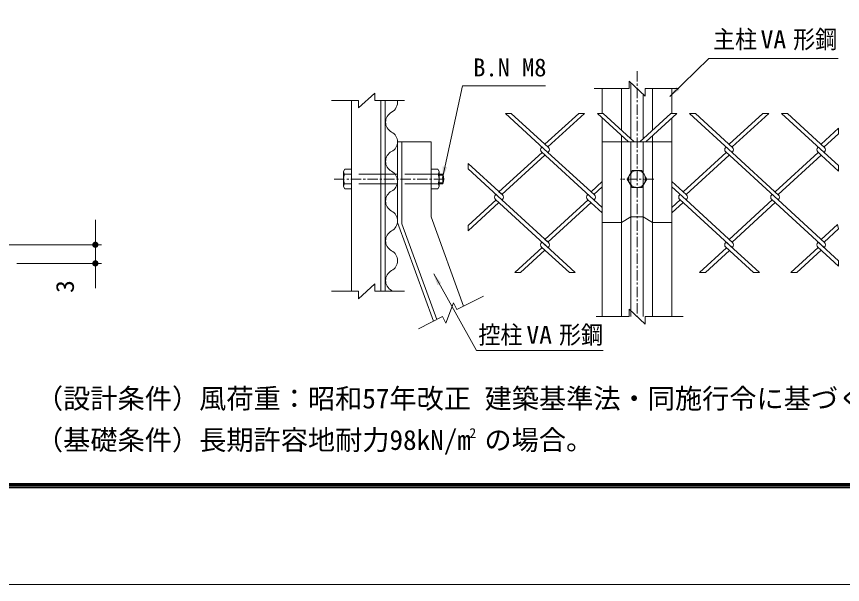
# Model space of a CAD drawing. Units: millimetres, scale not verified. Extents: x -4455 to 4455, y -3150 to 3150.
# Drawn here: x -251 to 1742, y -3150 to -1779 of the extents above; entities that cross this region are included whole.
import ezdxf
from ezdxf.enums import TextEntityAlignment as Align

# ---------------------------------------------------------------- set-up
doc = ezdxf.new("R2010")
doc.units = ezdxf.units.MM
doc.header["$LTSCALE"] = 20
doc.header["$PDMODE"] = 32
doc.header["$PDSIZE"] = 10
doc.linetypes.add('USER1', pattern=[2, 1.25, -0.25, 0.25, -0.25])
doc.linetypes.add('USER3', pattern=[4.7625, 3.175, -1.5875])
for name, color, linetype, lineweight in [('0-0_6文字', 3, 'Continuous', 18), ('0-4_SUNPOU', 1, 'Continuous', 18), ('0-7_7詳細', 3, 'Continuous', 18), ('0-D_9断面', 1, 'Continuous', 18), ('0-E_D-TTL', 7, 'Continuous', 18)]:
    doc.layers.add(name, color=color, linetype=linetype, lineweight=lineweight)
doc.layers.add('0-5_DEFPOINTS', color=7, linetype='Continuous')
doc.layers.add('0-F_D-TTL-TXT', color=7, linetype='Continuous')
doc.styles.add('ＭＳ ゴシック', font='')
doc.styles.get('ＭＳ ゴシック').set_extended_font_data('MS Gothic')

# ---------------------------------------------------------------- blocks, each defined once
blk = doc.blocks.new('M1')
at = {"layer": '0-4_SUNPOU'}
blk.add_line((-5, 0), (-38.58, 0), dxfattribs=at)
for points in [[(0, 0), (-5, 0), (-4.96, 0.63)], [(0, 0), (-4.96, -0.63), (-5, 0)], [(0, 0), (-4.96, 0.63), (-4.84, 1.24)], [(0, 0), (-4.84, -1.24), (-4.96, -0.63)], [(0, 0), (-4.84, 1.24), (-4.65, 1.84)], [(0, 0), (-4.65, -1.84), (-4.84, -1.24)], [(0, 0), (-4.65, 1.84), (-4.38, 2.41)], [(0, 0), (-4.38, -2.41), (-4.65, -1.84)], [(0, 0), (-4.38, 2.41), (-4.05, 2.94)], [(0, 0), (-4.05, -2.94), (-4.38, -2.41)], [(0, 0), (-4.05, 2.94), (-3.64, 3.42)], [(0, 0), (-3.64, -3.42), (-4.05, -2.94)], [(0, 0), (-3.64, 3.42), (-3.19, 3.85)], [(0, 0), (-3.19, -3.85), (-3.64, -3.42)], [(0, 0), (-3.19, 3.85), (-2.68, 4.22)], [(0, 0), (-2.68, -4.22), (-3.19, -3.85)], [(0, 0), (-2.68, 4.22), (-2.13, 4.52)], [(0, 0), (-2.13, -4.52), (-2.68, -4.22)], [(0, 0), (-2.13, 4.52), (-1.55, 4.76)], [(0, 0), (-1.55, -4.76), (-2.13, -4.52)], [(0, 0), (-1.55, 4.76), (-0.94, 4.91)], [(0, 0), (-0.94, -4.91), (-1.55, -4.76)], [(0, 0), (-0.94, 4.91), (-0.31, 4.99)], [(0, 0), (-0.31, -4.99), (-0.94, -4.91)], [(0, 0), (-0.31, 4.99), (0.31, 4.99)], [(0, 0), (0.31, -4.99), (-0.31, -4.99)], [(0, 0), (0.31, 4.99), (0.94, 4.91)], [(0, 0), (0.94, 4.91), (1.55, 4.76)], [(0, 0), (1.55, 4.76), (2.13, 4.52)], [(0, 0), (2.13, 4.52), (2.68, 4.22)], [(0, 0), (2.68, 4.22), (3.19, 3.85)], [(0, 0), (3.19, 3.85), (3.64, 3.42)], [(0, 0), (3.64, 3.42), (4.05, 2.94)], [(0, 0), (4.05, 2.94), (4.38, 2.41)], [(0, 0), (4.38, 2.41), (4.65, 1.84)], [(0, 0), (4.65, 1.84), (4.84, 1.24)], [(0, 0), (4.84, 1.24), (4.96, 0.63)], [(0, 0), (4.96, 0.63), (5, 0)], [(0, 0), (0.94, -4.91), (0.31, -4.99)], [(0, 0), (1.55, -4.76), (0.94, -4.91)], [(0, 0), (2.13, -4.52), (1.55, -4.76)], [(0, 0), (2.68, -4.22), (2.13, -4.52)], [(0, 0), (3.19, -3.85), (2.68, -4.22)], [(0, 0), (3.64, -3.42), (3.19, -3.85)], [(0, 0), (4.05, -2.94), (3.64, -3.42)], [(0, 0), (4.38, -2.41), (4.05, -2.94)], [(0, 0), (4.65, -1.84), (4.38, -2.41)], [(0, 0), (4.84, -1.24), (4.65, -1.84)], [(0, 0), (4.96, -0.63), (4.84, -1.24)], [(0, 0), (5, 0), (4.96, -0.63)]]:
    blk.add_solid(points, dxfattribs=at)

msp = doc.modelspace()

# ---------------------------------------------------------------- linework, layer by layer
at = {"layer": '0-5_DEFPOINTS'}
msp.add_point((-60.35, -2330.26), dxfattribs=at)
at = {"layer": '0-7_7詳細', "color": 1, "linetype": 'USER1'}
for p, q in [((1246.2, -1911.48), (1246.2, -2503.7)), ((515.81, -2171.59), (781.23, -2171.59)), ((1286.49, -2171.59), (1205.85, -2171.59))]:
    msp.add_line(p, q, dxfattribs=at)
at = {"layer": '0-7_7詳細', "color": 4}
for p, q in [((1265.58, -1971.39), (1226.81, -1935.39)), ((1226.81, -1953.39), (1226.81, -1935.39)), ((574.67, -2000.08), (613.44, -1964.08)), ((613.44, -1982.08), (613.44, -1964.08)), ((1226.81, -1953.39), (1142.8, -1953.39)), ((1265.58, -1953.39), (1346.92, -1953.39)), ((1265.58, -1953.39), (1265.58, -1971.39)), ((574.67, -1982.08), (509.4, -1982.08)), ((613.44, -1982.08), (685.01, -1982.08)), ((613.44, -2442.58), (613.44, -2424.58)), ((574.67, -2442.58), (509.4, -2442.58)), ((613.44, -2442.58), (685.01, -2442.58)), ((785.15, -2519.79), (803.74, -2470.26)), ((811.78, -2486.36), (803.74, -2470.26)), ((811.78, -2486.36), (875.8, -2454.37)), ((1226.81, -2503.7), (1226.81, -2485.7)), ((1265.58, -2521.7), (1226.81, -2485.7)), ((777.1, -2503.69), (718.72, -2532.87)), ((777.1, -2503.69), (785.15, -2519.79)), ((1226.81, -2503.7), (1147.21, -2503.7)), ((1265.58, -2503.7), (1357.75, -2503.7)), ((1265.58, -2503.7), (1265.58, -2521.7))]:
    msp.add_line(p, q, dxfattribs=at)
at = {"layer": '0-7_7詳細', "color": 7}
for p, q in [((1231.2, -1939.46), (1231.2, -2074.04)), ((1162.2, -1953.39), (1162.2, -2013.23)), ((1208.7, -1953.39), (1208.7, -2053.42)), ((1261.2, -1967.32), (1261.2, -2074.04)), ((1283.7, -1953.39), (1283.7, -2053.42)), ((1330.2, -1953.39), (1330.2, -2013.23)), ((557.43, -1982.08), (557.43, -2442.58)), ((574.67, -1982.08), (574.67, -2000.08)), ((627.93, -1982.08), (627.93, -2442.58)), ((638.43, -1982.08), (638.43, -2442.58)), ((1162.2, -2023.84), (1162.2, -2503.7)), ((1330.2, -2023.84), (1330.2, -2503.7)), ((1208.7, -2066.44), (1208.7, -2503.7)), ((1283.7, -2066.44), (1283.7, -2503.7)), ((668.43, -2081.59), (749.43, -2081.59)), ((668.43, -2081.59), (668.43, -2276.59)), ((678.93, -2081.59), (678.93, -2279.39)), ((749.43, -2081.59), (749.43, -2262.91)), ((1330.2, -2081.59), (1162.2, -2081.59)), ((1231.2, -2081.59), (1231.2, -2503.7)), ((1261.2, -2081.59), (1261.2, -2503.7)), ((538.23, -2153.83), (541.56, -2148.07)), ((541.56, -2148.07), (557.43, -2148.07)), ((557.43, -2195.11), (557.43, -2148.07)), ((765.3, -2148.07), (749.43, -2148.07)), ((749.43, -2195.11), (749.43, -2148.07)), ((768.63, -2153.83), (765.3, -2148.07)), ((538.23, -2189.35), (538.23, -2153.83)), ((540.29, -2159.59), (557.43, -2159.59)), ((668.43, -2159.59), (638.43, -2159.59)), ((766.57, -2159.59), (749.43, -2159.59)), ((768.63, -2189.35), (768.63, -2153.83)), ((777.91, -2159.59), (768.63, -2159.59)), ((777.91, -2183.59), (777.91, -2159.59)), ((538.23, -2189.35), (541.56, -2195.11)), ((540.29, -2183.59), (557.43, -2183.59)), ((668.43, -2183.59), (638.43, -2183.59)), ((766.57, -2183.59), (749.43, -2183.59)), ((768.63, -2189.35), (765.3, -2195.11)), ((777.91, -2183.59), (768.63, -2183.59)), ((541.56, -2195.11), (557.43, -2195.11)), ((765.3, -2195.11), (749.43, -2195.11)), ((749.43, -2262.91), (827.78, -2478.37)), ((1208.7, -2276.59), (1231.2, -2262.91)), ((1231.2, -2262.91), (1261.2, -2262.91)), ((1261.2, -2262.91), (1283.7, -2276.59)), ((668.43, -2276.59), (755.02, -2514.73)), ((678.93, -2279.39), (763.05, -2510.72)), ((1162.2, -2276.59), (1208.7, -2276.59)), ((1283.7, -2276.59), (1330.2, -2276.59))]:
    msp.add_line(p, q, dxfattribs=at)
at = {"layer": '0-7_7詳細'}
for p, q in [((1031.28, -2107.32), (928.59, -2013.23)), ((942.8, -2013.23), (928.59, -2013.23)), ((1032.35, -2095.28), (942.8, -2013.23)), ((1105.54, -2013.23), (1024.17, -2087.79)), ((1119.75, -2013.23), (1031.28, -2094.3)), ((1119.75, -2013.23), (1105.54, -2013.23)), ((1225.23, -2081.59), (1150.62, -2013.23)), ((1164.83, -2013.23), (1150.62, -2013.23)), ((1239.44, -2081.59), (1164.83, -2013.23)), ((1327.57, -2013.23), (1252.96, -2081.59)), ((1341.78, -2013.23), (1267.17, -2081.59)), ((1341.78, -2013.23), (1327.57, -2013.23)), ((1476.4, -2108.3), (1372.65, -2013.23)), ((1386.86, -2013.23), (1372.65, -2013.23)), ((1477.47, -2096.26), (1386.86, -2013.23)), ((1549.59, -2013.23), (1468.23, -2087.79)), ((1563.8, -2013.23), (1475.33, -2094.3)), ((1563.8, -2013.23), (1549.59, -2013.23)), ((1697.36, -2107.32), (1594.68, -2013.23)), ((1608.89, -2013.23), (1594.68, -2013.23)), ((1699.5, -2096.26), (1608.89, -2013.23)), ((1732.28, -2049.27), (1690.25, -2087.79)), ((1732.28, -2062.29), (1732.28, -2049.27)), ((1732.28, -2062.29), (1697.36, -2094.3)), ((1017.07, -2107.32), (913.16, -2202.53)), ((1017.07, -2094.3), (1015.99, -2095.28)), ((1017.07, -2094.3), (1015.99, -2095.28)), ((1017.07, -2094.3), (1015.99, -2095.28)), ((1017.07, -2094.3), (1015.99, -2095.28)), ((1142.29, -2222.06), (1015.99, -2106.34)), ((1032.35, -2106.34), (1031.28, -2107.32)), ((1143.36, -2210.02), (1031.28, -2107.32)), ((1461.12, -2107.32), (1357.21, -2202.53)), ((1461.12, -2094.3), (1460.05, -2095.28)), ((1461.12, -2094.3), (1460.05, -2095.28)), ((1586.35, -2222.06), (1460.05, -2106.34)), ((1476.4, -2106.34), (1475.33, -2107.32)), ((1588.49, -2211.01), (1476.4, -2108.3)), ((1683.15, -2107.32), (1579.24, -2202.53)), ((1690.25, -2113.83), (1682.08, -2106.34)), ((1698.8, -2106), (1697.36, -2107.32)), ((1698.8, -2106), (1697.36, -2107.32)), ((1698.43, -2106.34), (1697.36, -2107.32)), ((1698.43, -2106.34), (1697.36, -2107.32)), ((1732.28, -2139.32), (1697.36, -2107.32)), ((1024.17, -2113.83), (920.26, -2209.04)), ((1468.23, -2113.83), (1364.32, -2209.04)), ((1690.25, -2113.83), (1586.35, -2209.04)), ((1732.28, -2152.34), (1690.25, -2113.83)), ((921.33, -2210.02), (838.74, -2134.34)), ((838.74, -2134.34), (838.74, -2147.36)), ((920.26, -2222.06), (838.74, -2147.36)), ((1732.28, -2152.34), (1732.28, -2139.32)), ((1162.2, -2177.78), (1135.18, -2202.53)), ((1162.2, -2190.8), (1142.29, -2209.04)), ((1365.39, -2210.02), (1330.2, -2177.78)), ((1364.32, -2222.06), (1330.2, -2190.8)), ((906.05, -2209.04), (904.98, -2210.02)), ((906.05, -2209.04), (904.98, -2210.02)), ((921.33, -2210.02), (913.16, -2202.53)), ((1128.08, -2209.04), (1127.01, -2210.02)), ((1128.08, -2209.04), (1127.01, -2210.02)), ((1143.36, -2210.02), (1135.18, -2202.53)), ((1350.11, -2209.04), (1349.04, -2210.02)), ((1350.11, -2209.04), (1349.04, -2210.02)), ((1572.14, -2209.04), (1571.07, -2210.02)), ((1572.14, -2209.04), (1571.07, -2210.02)), ((906.05, -2222.06), (838.74, -2283.74)), ((913.16, -2228.57), (838.74, -2296.77)), ((1031.28, -2336.81), (904.98, -2221.08)), ((920.26, -2222.06), (921.7, -2220.75)), ((921.33, -2221.08), (920.26, -2222.06)), ((1032.35, -2324.77), (920.26, -2222.06)), ((1128.08, -2222.06), (1024.17, -2317.28)), ((1135.18, -2228.57), (1031.28, -2323.79)), ((1162.2, -2253.33), (1127.01, -2221.08)), ((1143.36, -2221.08), (1142.29, -2222.06)), ((1162.2, -2240.31), (1142.29, -2222.06)), ((1350.11, -2222.06), (1330.2, -2240.31)), ((1357.21, -2228.57), (1330.2, -2253.33)), ((1476.4, -2337.79), (1349.04, -2221.08)), ((1365.39, -2221.08), (1364.32, -2222.06)), ((1477.47, -2325.75), (1364.32, -2222.06)), ((1572.14, -2222.06), (1468.23, -2317.28)), ((1579.24, -2228.57), (1475.33, -2323.79)), ((1698.43, -2337.79), (1571.06, -2221.08)), ((1579.24, -2228.57), (1571.07, -2221.08)), ((1587.78, -2220.75), (1586.35, -2222.06)), ((1587.42, -2221.08), (1586.35, -2222.06)), ((1587.42, -2221.08), (1586.35, -2222.06)), ((1699.5, -2325.75), (1586.35, -2222.06)), ((838.74, -2283.74), (838.74, -2296.77)), ((1729.54, -2281.28), (1690.25, -2317.28)), ((1729.54, -2281.28), (1732.28, -2291.79)), ((1732.28, -2291.79), (1697.36, -2323.79)), ((1017.07, -2323.79), (1015.99, -2324.77)), ((1017.07, -2323.79), (1015.99, -2324.77)), ((1097.3, -2397.31), (1017.07, -2323.79)), ((1032.35, -2324.77), (1024.17, -2317.28)), ((1461.12, -2323.79), (1460.05, -2324.77)), ((1461.12, -2323.79), (1460.05, -2324.77)), ((1541.35, -2397.31), (1461.12, -2323.79)), ((1683.15, -2323.79), (1682.08, -2324.77)), ((1683.15, -2323.79), (1682.08, -2324.77)), ((1732.46, -2368.98), (1683.15, -2323.79)), ((1017.07, -2336.81), (951.04, -2397.31)), ((1083.09, -2397.31), (1015.99, -2335.83)), ((1032.35, -2335.83), (1031.28, -2336.81)), ((1462.19, -2337.79), (1397.24, -2397.31)), ((1469.3, -2344.3), (1411.45, -2397.31)), ((1527.14, -2397.31), (1460.05, -2335.83)), ((1468.23, -2343.32), (1460.05, -2335.83)), ((1476.4, -2335.83), (1475.33, -2336.81)), ((1476.4, -2335.83), (1475.33, -2336.81)), ((1683.15, -2336.81), (1617.13, -2397.31)), ((1690.25, -2343.32), (1631.34, -2397.31)), ((1690.25, -2343.32), (1682.08, -2335.83)), ((1732.24, -2381.79), (1682.08, -2335.83)), ((1698.43, -2335.83), (1697.36, -2336.81)), ((1698.43, -2335.83), (1697.36, -2336.81)), ((1732.46, -2368.98), (1732.24, -2381.79)), ((1097.3, -2397.31), (1083.09, -2397.31)), ((1411.45, -2397.31), (1397.24, -2397.31)), ((1541.35, -2397.31), (1527.14, -2397.31)), ((1631.34, -2397.31), (1617.13, -2397.31))]:
    msp.add_line(p, q, dxfattribs=at)
at = {"layer": '0-7_7詳細', "linetype": 'USER3'}
for p, q in [((638.43, -2159.59), (557.43, -2159.59)), ((749.43, -2159.59), (668.43, -2159.59)), ((638.43, -2183.59), (557.43, -2183.59)), ((749.43, -2183.59), (668.43, -2183.59))]:
    msp.add_line(p, q, dxfattribs=at)
at = {"layer": '0-7_7詳細', "color": 1}
for p, q in [((768.63, -2161.99), (779.13, -2161.99)), ((768.63, -2181.19), (779.13, -2181.19))]:
    msp.add_line(p, q, dxfattribs=at)
at = {"layer": '0-7_7詳細', "color": 7}
for points in [[(1731.43, -1880.39), (1419.58, -1880.39), (1324.98, -1972.12)], [(1025.1, -1947.03), (824.81, -1947.03), (776.88, -2169.64)], [(1164.87, -2585.88), (858.77, -2585.88), (755.68, -2400.83)]]:
    msp.add_lwpolyline(points, dxfattribs=at)
at = {"layer": '0-7_7詳細'}
msp.add_lwpolyline([(1222.68, -2171.59), (1234.44, -2151.23), (1257.96, -2151.23), (1269.72, -2171.59), (1257.96, -2191.96), (1234.44, -2191.96)], close=True, dxfattribs=at)
msp.add_lwpolyline([(1024.17, -2343.32), (965.25, -2397.31), (951.04, -2397.31)], dxfattribs=at)
at = {"layer": '0-7_7詳細', "color": 4}
msp.add_lwpolyline([(574.67, -2442.58), (574.67, -2460.58), (613.44, -2424.58)], dxfattribs=at)
at = {"layer": '0-7_7詳細'}
msp.add_circle((1246.2, -2171.59), 20.4, dxfattribs=at)
for centre, radius, start, end in [((641.2, -1986.52), 27.16, 298.07249, 9.41628), ((666.76, -2034.45), 27.16, 118.07249, 241.92751), ((642.22, -2081.77), 26.15, 296.73658, 63.26342), ((666.76, -2129.08), 27.16, 118.07249, 241.92751), ((1021.06, -2100.81), 7.5, 132.5, 227.5), ((1027.28, -2100.81), 7.5, 312.5, 47.5), ((1465.12, -2100.81), 7.5, 132.5, 227.5), ((1471.33, -2100.81), 7.5, 312.5, 47.5), ((1687.15, -2100.81), 7.5, 132.5, 227.5), ((1693.36, -2100.81), 7.5, 312.5, 47.5), ((641.2, -2177.01), 27.16, 298.07249, 61.92751), ((666.76, -2224.93), 27.16, 118.07249, 241.92751), ((910.05, -2215.55), 7.5, 132.5, 227.5), ((916.26, -2215.55), 7.5, 312.5, 47.5), ((1132.08, -2215.55), 7.5, 132.5, 227.5), ((1138.29, -2215.55), 7.5, 312.5, 47.5), ((1354.1, -2215.55), 7.5, 132.5, 227.5), ((1360.32, -2215.55), 7.5, 312.5, 47.5), ((1576.13, -2215.55), 7.5, 132.5, 227.5), ((1582.35, -2215.55), 7.5, 312.5, 47.5), ((641.2, -2272.86), 27.16, 298.07249, 61.92751), ((666.76, -2320.78), 27.16, 118.07249, 241.92751), ((1021.06, -2330.3), 7.5, 132.5, 227.5), ((1027.28, -2330.3), 7.5, 312.5, 47.5), ((1465.12, -2330.3), 7.5, 132.5, 227.5), ((1471.33, -2330.3), 7.5, 312.5, 47.5), ((1687.15, -2330.3), 7.5, 132.5, 227.5), ((1693.36, -2330.3), 7.5, 312.5, 47.5), ((641.2, -2368.71), 27.16, 298.07249, 61.92751), ((666.76, -2416.64), 27.16, 118.07249, 241.92751)]:
    msp.add_arc(centre, radius, start, end, dxfattribs=at)
at = {"layer": '0-7_7詳細', "color": 7}
for centre, radius, start, end in [((547.32, -2153.83), 9.09, 180, 219.3382), ((574.23, -2171.59), 36, 160.52878, 199.47122), ((759.54, -2153.83), 9.09, 320.6618, 0), ((732.63, -2171.59), 36, 340.52878, 19.47122), ((743.97, -2171.59), 36, 340.52878, 19.47122), ((547.32, -2189.35), 9.09, 140.6618, 180), ((759.54, -2189.35), 9.09, 0, 39.3382), ((641.2, -2464.56), 27.16, 54.0365, 61.92751)]:
    msp.add_arc(centre, radius, start, end, dxfattribs=at)
for points in [[(1323.55, -1973.51), (1341.46, -1948.88), (1348.71, -1956.36)], [(776.46, -2171.59), (777.68, -2141.17), (787.86, -2143.36)], [(754.71, -2399.08), (773.86, -2422.76), (764.76, -2427.83)]]:
    msp.add_solid(points, dxfattribs=at)
at = {"layer": '0-D_9断面'}
for p, q in [((-60.35, -2300.26), (-60.35, -2270.26)), ((-279.48, -2330.26), (-45.35, -2330.26)), ((-60.35, -2375.26), (-60.35, -2330.26)), ((-249.48, -2375.26), (-45.35, -2375.26)), ((-60.35, -2405.26), (-60.35, -2435.26))]:
    msp.add_line(p, q, dxfattribs=at)
at = {"layer": '0-E_D-TTL', "color": 2}
msp.add_lwpolyline([(-4454.7, 3150.21), (4455, 3150.21), (4455, -3150.21), (-4454.7, -3150.21)], close=True, dxfattribs=at)
at = {"layer": '0-E_D-TTL'}
for points in [[(-4168.31, 2916.86), (4168.62, 2916.86), (4168.62, -2916.87), (-4168.31, -2916.87)], [(-4165.66, 2914.21), (4165.97, 2914.21), (4165.97, -2914.21), (-4165.66, -2914.21)], [(-4163.01, 2911.56), (4163.31, 2911.56), (4163.31, -2911.56), (-4163.01, -2911.56)], [(-4160.36, 2908.91), (4160.66, 2908.91), (4160.66, -2908.91), (-4160.36, -2908.91)], [(-4157.71, 2906.26), (4158.01, 2906.26), (4158.01, -2906.26), (-4157.71, -2906.26)]]:
    msp.add_lwpolyline(points, close=True, dxfattribs=at)

# ---------------------------------------------------------------- block references
at = {"layer": '0-D_9断面', "xscale": 1.5, "yscale": 1.5}
for p, rotation in [((-60.35, -2330.26), 270), ((-60.35, -2375.26), 90)]:
    msp.add_blockref('M1', p, dxfattribs=dict(at, rotation=rotation))

# ---------------------------------------------------------------- texts
at = {"layer": '0-0_6文字', "style": 'ＭＳ ゴシック'}
for s, width, p in [('主柱', 0.9, (1429.56, -1869.15)), ('形鋼', 0.9, (1622.78, -1869.15)), ('VA', 1.05, (1544.15, -1869.31)), ('VA', 1.05, (979.35, -2582.22)), ('形鋼', 0.9, (1057.98, -2582.06))]:
    msp.add_text(s, height=43.26, dxfattribs=dict(at, width=width)).set_placement(p, align=Align.BOTTOM_LEFT)
at = {"layer": '0-7_7詳細', "style": 'ＭＳ ゴシック'}
msp.add_text('B.N M8', height=43.26, dxfattribs=at).set_placement((851.14, -1936.87), align=Align.BOTTOM_LEFT)
at = {"layer": '0-7_7詳細', "style": 'ＭＳ ゴシック', "width": 0.9}
msp.add_text('控柱', height=43.26, dxfattribs=at).set_placement((863.5, -2582.32), align=Align.BOTTOM_LEFT)
at = {"layer": '0-D_9断面', "color": 3, "style": 'ＭＳ ゴシック', "width": 1.05}
msp.add_text('3', height=43.26, rotation=90, dxfattribs=at).set_placement((-99.14, -2446.67), align=Align.BOTTOM_LEFT)
at = {"layer": '0-F_D-TTL-TXT', "style": 'ＭＳ ゴシック'}
for s, height, p in [('（設計条件）風荷重：昭和57年改正 建築基準法・同施行令に基づく風圧力に準拠。', 48.09, (-203.66, -2739.86)), ('（基礎条件）長期許容地耐力98kN/m の場合。', 48.09, (-203.66, -2839.86)), ('2', 24.05, (841.81, -2804.05))]:
    msp.add_text(s, height=height, dxfattribs=at).set_placement(p, align=Align.BOTTOM_LEFT)

doc.saveas('drawing.dxf')
